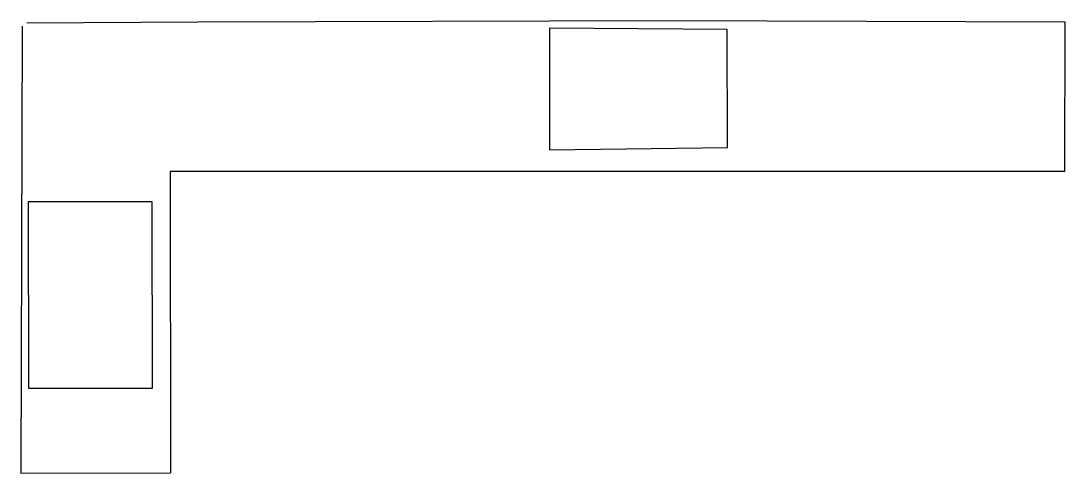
# Model space of a CAD drawing. Extents: x -675 to 3237, y -1130 to 564.
import ezdxf

# ---------------------------------------------------------------- set-up
doc = ezdxf.new("R2010")
doc.units = 0
doc.layers.add('External', color=7, linetype='CONTINUOUS')

msp = doc.modelspace()

# ---------------------------------------------------------------- linework, layer by layer
at = {"layer": 'External'}
for p, q in [((-12.1, 559.1), (-652.2, 555.8)), ((1747.4, 564.1), (-12.1, 559.1)), ((3237.5, 559.8), (1747.4, 564.1)), ((3236.7, 0), (3237.5, 559.8)), ((-670.1, 544.4), (-674.7, -1130.4)), ((1305.5, 536.2), (1305.3, 80.8)), ((1970.9, 531.2), (1305.5, 536.2)), ((1972.6, 89.5), (1970.9, 531.2)), ((1305.3, 80.8), (1972.6, 89.5)), ((3236.7, 0), (-115.5, 0)), ((-115.5, 0), (-114.2, -1129.1)), ((-183.3, -113.4), (-647.5, -114.4)), ((-647.5, -114.4), (-646.6, -812.5)), ((-182.1, -812.3), (-183.3, -113.4)), ((-646.6, -812.5), (-182.1, -812.3)), ((-674.7, -1130.4), (-114.2, -1129.1))]:
    msp.add_line(p, q, dxfattribs=at)

doc.saveas('drawing.dxf')
